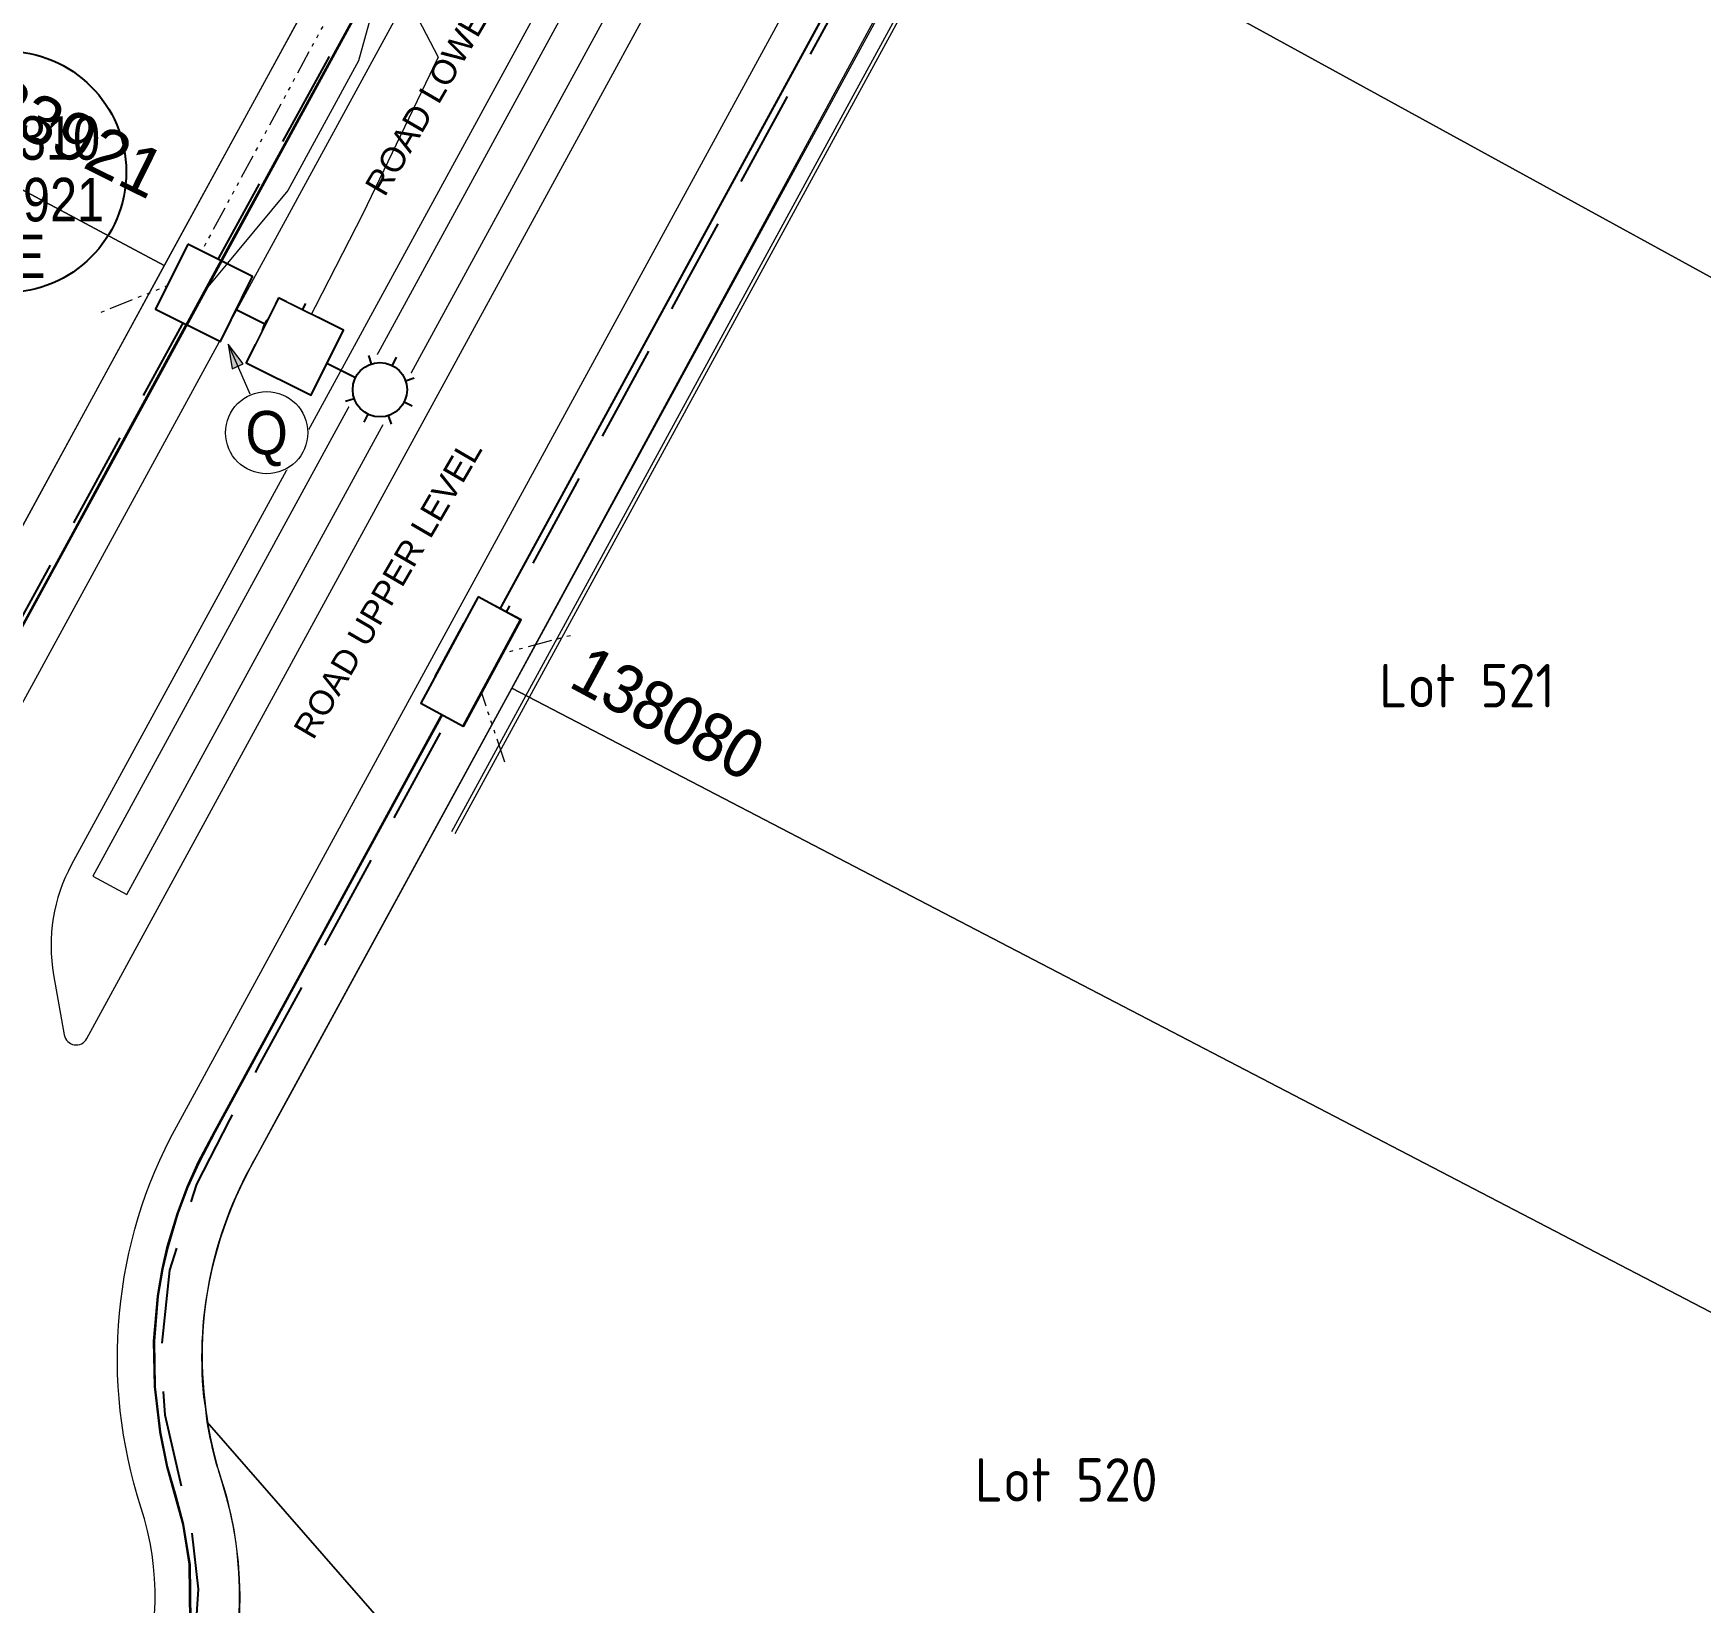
# Model space of a CAD drawing. Header units: metres. Extents: x 279683 to 1215799, y 6210454 to 24863887.
# Drawn here: x 280128.7 to 280197.7, y 6216830.9 to 6216895.8 of the extents above; entities that cross this region are included whole.
import ezdxf
from ezdxf.enums import TextEntityAlignment as Align

# ---------------------------------------------------------------- set-up
doc = ezdxf.new("R2010")
doc.units = ezdxf.units.M
doc.linetypes.add('IE Trench LV', pattern=[6, 4, -2])
doc.linetypes.add('PHANTOM2', pattern=[2.4499999999999997, 1, -0.25, 0.15, -0.25, 0.15, -0.25, 0.15, -0.25])
doc.layers.get('0').update_dxf_attribs({"color": 6})
for name, color, linetype, lineweight in [('_User Miscellaneous1', 11, 'Continuous', 13), ('_User Miscellaneous6', 13, 'Continuous', 13), ('_User Miscellaneous8', 181, 'Continuous', 13), ('_User_LV_Exist', 5, 'Continuous', 25), ('Cadastre Developer_SP_NEW', 92, 'Continuous', 15), ('Services_SP_NEW', 2, 'PHANTOM2', 20)]:
    doc.layers.add(name, color=color, linetype=linetype, lineweight=lineweight)
doc.layers.add('_User Miscellaneous11', color=252, linetype='Continuous', lineweight=13, transparency=0.5)
for name, color, linetype in [('Equip_SP_SL_NEW', 2, 'Continuous'), ('Mains_LV_NEW_R6', 2, 'Continuous'), ('Mains_LV_New_T84', 2, 'Cable x'), ('SupportsUG_SP_LV_NEW', 2, 'Continuous'), ('SupportsUG_SP_LV_SL_NEW', 2, 'Continuous'), ('Trench_SP_NEW', 2, 'Continuous')]:
    doc.layers.add(name, color=color, linetype=linetype)
doc.styles.add('LotNum', font='isocp.shx')
doc.styles.add('SL_LABEL', font='arial.ttf', dxfattribs={"height": 2})
doc.styles.get("Standard").update_dxf_attribs({"font": 'arial.ttf'})
doc.linetypes.add('Cable New UG', pattern='A,5.5,-0.01,["X",Standard,S=1.8,R=0,X=-0,Y=-0.94],-1.7', length=7.21)
doc.linetypes.add('Cable o', pattern='A,3.5,-0.01,["O",Standard,S=1.25,R=0,X=-0,Y=-0.63],-1.36', length=4.87)
doc.linetypes.add('Cable x', pattern='A,4.5,-0.01,["X",Standard,S=1.25,R=0,X=-0,Y=-0.65],-1.2', length=5.71)

# ---------------------------------------------------------------- blocks, each defined once
blk = doc.blocks.new('*U367')
at = {"layer": 'Services_SP_NEW', "flags": 128}
for points in [[(-15.57187122974557, -0.8389556999641561), (-18.57187122974557, 1.661044300035844)], [(16.01197279299786, -0.8389556999641561), (19.01197279299786, 1.661044300035844)], [(-2.499212088532401, -0.8389556999641561), (-15.57187122974557, -0.8389556999641561)], [(2.500787911467599, -0.8389556999641561), (16.01197279299786, -0.8389556999641561)]]:
    blk.add_lwpolyline(points, dxfattribs=at)
blk = doc.blocks.new('*U364')
at = {"layer": 'Services_SP_NEW'}
for points in [[(3.73742366634822, 0.2591230315682811), (6.93742366634822, 3.259123031568281)], [(6.93742366634822, -2.740876968431719), (3.73742366634822, 0.2591230315682811)]]:
    blk.add_lwpolyline(points, dxfattribs=at)
blk = doc.blocks.new('*U250')
at = {"width": 0.9}
blk.add_attdef('ASSET_NUM', text='', height=2, dxfattribs=at).set_placement((4, 2), align=Align.MIDDLE_LEFT)
for tag, p, flags in [('SUBURB', (-1.999999999999998, 1.523386574178241e-15), 1), ('STREETNAME', (-1.799999999999998, 1.437661298237926e-15), 9), ('PARENT', (-1.599999999999999, 1.351936022297611e-15), 9), ('NOTES', (-1.399999999999999, 1.266210746357297e-15), 9), ('LOCATION', (-1.199999999999999, 1.180485470416982e-15), 9), ('LEGEND', (-0.9999999999999987, 1.094760194476667e-15), 9), ('USAGE', (-0.7999999999999987, 1.009034918536353e-15), 9), ('SUPPORT_TYPE', (-0.5999999999999988, 9.233096425960378e-16), 9), ('STATE', (-0.3999999999999986, 8.37584366655723e-16), 9), ('OWNED_BY', (-0.1999999999999986, 7.518590907154083e-16), 9)]:
    blk.add_attdef(tag, p, '', height=0.2, rotation=270, dxfattribs=dict(flags=flags))
blk.add_wipeout([(1.0000000000000013, 2.499999999999999), (0.9999999999999996, -2.500000000000001), (-1.0000000000000004, -2.5), (-0.9999999999999987, 2.5)])
blk.add_lwpolyline([(-0.9999999999999986, 2.5), (-1, -1.25), (-0.999999999999999, 1.25), (-1.000000000000001, -2.5), (0.9999999999999994, -2.5), (1.000000000000002, 2.5)], close=True)
blk = doc.blocks.new('*U357')
h = blk.add_hatch(color=256)
h.dxf.hatch_style = 1
h.paths.add_polyline_path([(-1.428740616908831, 2.649754752726179), (-0.9704537527761007, 2.849687616866591), (-1.599462913123288, 3.666294913061845)])
at = {"flags": 128}
blk.add_lwpolyline([(-1.428740616908831, 2.649754752726179), (-0.9704537527761007, 2.849687616866591), (-1.599462913123288, 3.666294913061845), (-1.428740616908831, 2.649754752726179)], dxfattribs=at)
blk.add_wipeout([(1.071565949253934e-16, 1.75), (-0.021475192000009694, 1.749868228218503), (-0.042947149915096246, 1.7494729327183576), (-0.06441264014737762, 1.7488141730296114), (-0.08586843007298112, 1.7478920483590512), (-0.10731128852886453, 1.7467066975752612), (-0.1287379862994174, 1.7452582991877073), (-0.1501452966027692, 1.7435470713198615), (-0.1715299955767303, 1.7415732716763443), (-0.19288886276429457, 1.7393371975041223), (-0.21421868159862748, 1.7368391855477423), (-0.23551623988746992, 1.7340796119986157), (-0.256778330296882, 1.7310588924383667), (-0.2780017508342565, 1.7277774817762523), (-0.299183305330526, 1.724235874180648), (-0.3203198039214955, 1.7204346030046285), (-0.3414080635282232, 1.7163742407056528), (-0.36244490833638116, 1.7120553987593485), (-0.3834271702745207, 1.707478727567425), (-0.40435168949117284, 1.7026449163597297), (-0.4252153148307103, 1.697554693090452), (-0.44601490430789875, 1.6922088243284916), (-0.46674732558107046, 1.68660811514202), (-0.48740945642384137, 1.6807534089772407), (-0.5079981851953075, 1.6746455875313657), (-0.5285104113086472, 1.6682855706198403), (-0.5489430456980579, 1.6616743160378142), (-0.5692930112839582, 1.6548128194159135), (-0.5895572434363828, 1.6477021140702872), (-0.6097326904365085, 1.6403432708470067), (-0.6298163139362268, 1.6327373979607938), (-0.6498050894157134, 1.6248856408281283), (-0.6696960066389047, 1.6167891818947524), (-0.6894860701068319, 1.6084492404576025), (-0.7091722995087301, 1.5998670724811799), (-0.7287517301708627, 1.591043970408415), (-0.748221413502991, 1.5819812629660266), (-0.7675784174424208, 1.5726803149644208), (-0.7868198268955587, 1.563142527092153), (-0.8059427441769171, 1.5533693357049962), (-0.8249442894454929, 1.5433622126096225), (-0.8438216011384622, 1.5331226648419634), (-0.8625718364021191, 1.5226522344402458), (-0.8811921715200031, 1.5119524982127777), (-0.8996798023381354, 1.5010250675004775), (-0.9180319446873175, 1.489871587934216), (-0.936245834802417, 1.4784937391869892), (-0.954318729738578, 1.4668932347209687), (-0.9722479077843011, 1.4550718215294562), (-0.9900306688713201, 1.4430312798737965), (-1.0076643349812262, 1.4307734230152738), (-1.0251462505487647, 1.4183000969420432), (-1.042473782861755, 1.4056131800911311), (-1.0596443224575662, 1.3927145830655485), (-1.0766552835160939, 1.3796062483465636), (-1.093504104249173, 1.3662901500011682), (-1.110188247286376, 1.352768293384793), (-1.1267052000571318, 1.339042714839306), (-1.1430524751691058, 1.3251154813863506), (-1.1592276107827972, 1.3109886904160568), (-1.1752281709822787, 1.2966644693711817), (-1.1910517461420396, 1.282144975426725), (-1.2066959532898633, 1.26743239516507), (-1.222158436465699, 1.252528944246686), (-1.2374368670764548, 1.237436867076461), (-1.252528944246679, 1.2221584364657065), (-1.2674323951650635, 1.20669595328987), (-1.282144975426719, 1.1910517461420467), (-1.2966644693711746, 1.1752281709822858), (-1.31098869041605, 1.1592276107828043), (-1.3251154813863442, 1.143052475169113), (-1.3390427148392994, 1.12670520005714), (-1.3527682933847858, 1.1101882472863842), (-1.3662901500011617, 1.0935041042491802), (-1.3796062483465579, 1.0766552835161018), (-1.3927145830655427, 1.059644322457574), (-1.405613180091125, 1.0424737828617632), (-1.4183000969420374, 1.0251462505487732), (-1.4307734230152682, 1.007664334981234), (-1.443031279873791, 0.9900306688713272), (-1.455071821529451, 0.9722479077843085), (-1.4668932347209633, 0.9543187297385867), (-1.4784937391869841, 0.936245834802425), (-1.489871587934211, 0.9180319446873257), (-1.5010250675004728, 0.8996798023381434), (-1.5119524982127739, 0.8811921715200111), (-1.5226522344402418, 0.8625718364021271), (-1.5331226648419585, 0.8438216011384707), (-1.543362212609618, 0.8249442894455017), (-1.5533693357049914, 0.8059427441769262), (-1.5631425270921486, 0.7868198268955675), (-1.572680314964416, 0.7675784174424294), (-1.5819812629660228, 0.7482214135029999), (-1.591043970408411, 0.7287517301708712), (-1.5998670724811759, 0.7091722995087384), (-1.608449240457598, 0.6894860701068408), (-1.616789181894749, 0.6696960066389135), (-1.6248856408281245, 0.6498050894157226), (-1.63273739796079, 0.6298163139362352), (-1.6403432708470032, 0.6097326904365179), (-1.6477021140702839, 0.589557243436392), (-1.65481281941591, 0.5692930112839667), (-1.6616743160378116, 0.548943045698068), (-1.6682855706198372, 0.5285104113086572), (-1.6746455875313628, 0.5079981851953166), (-1.680753408977238, 0.48740945642385025), (-1.6866081151420176, 0.46674732558107923), (-1.6922088243284892, 0.44601490430790847), (-1.6975546930904497, 0.42521531483071984), (-1.7026449163597281, 0.40435168949118205), (-1.7074787275674228, 0.38342717027453066), (-1.7120553987593465, 0.362444908336391), (-1.716374240705652, 0.3414080635282324), (-1.7204346030046265, 0.32031980392150494), (-1.7242358741806458, 0.2991833053305353), (-1.7277774817762508, 0.2780017508342656), (-1.7310588924383654, 0.2567783302968918), (-1.734079611998614, 0.23551623988747972), (-1.7368391855477414, 0.21421868159863733), (-1.7393371975041219, 0.1928888627643044), (-1.7415732716763437, 0.1715299955767402), (-1.7435470713198606, 0.15014529660277853), (-1.745258299187707, 0.12873798629942668), (-1.7467066975752605, 0.10731128852887384), (-1.747892048359051, 0.08586843007299061), (-1.7488141730296114, 0.06441264014738701), (-1.7494729327183571, 0.04294714991510595), (-1.749868228218503, 0.021475192000019572), (-1.75, 9.325873406851315e-15), (-1.749868228218503, -0.021475192000000032), (-1.7494729327183574, -0.04294714991508686), (-1.7488141730296118, -0.06441264014736792), (-1.747892048359052, -0.08586843007297151), (-1.7467066975752619, -0.10731128852885519), (-1.7452582991877086, -0.12873798629940802), (-1.7435470713198622, -0.15014529660275988), (-1.7415732716763455, -0.1715299955767211), (-1.7393371975041245, -0.1928888627642853), (-1.736839185547744, -0.21421868159861823), (-1.7340796119986164, -0.23551623988746062), (-1.731058892438368, -0.2567783302968727), (-1.7277774817762541, -0.27800175083424694), (-1.7242358741806494, -0.2991833053305166), (-1.7204346030046305, -0.3203198039214863), (-1.7163742407056555, -0.34140806352821373), (-1.7120553987593503, -0.36244490833637144), (-1.7074787275674272, -0.38342717027451156), (-1.7026449163597328, -0.40435168949116385), (-1.6975546930904546, -0.4252153148307012), (-1.6922088243284943, -0.4460149043078898), (-1.686608115142023, -0.46674732558106147), (-1.6807534089772433, -0.4874094564238325), (-1.6746455875313688, -0.5079981851952984), (-1.6682855706198423, -0.5285104113086381), (-1.6616743160378176, -0.5489430456980493), (-1.6548128194159164, -0.5692930112839494), (-1.6477021140702903, -0.5895572434363743), (-1.64034327084701, -0.6097326904364992), (-1.632737397960797, -0.6298163139362183), (-1.6248856408281316, -0.6498050894157044), (-1.616789181894756, -0.6696960066388962), (-1.6084492404576058, -0.6894860701068235), (-1.5998670724811834, -0.7091722995087211), (-1.591043970408419, -0.7287517301708539), (-1.5819812629660308, -0.748221413502983), (-1.5726803149644248, -0.7675784174424121), (-1.5631425270921577, -0.7868198268955506), (-1.553369335705, -0.8059427441769089), (-1.5433622126096267, -0.8249442894454853), (-1.5331226648419676, -0.8438216011384538), (-1.5226522344402513, -0.8625718364021111), (-1.5119524982127832, -0.8811921715199946), (-1.5010250675004821, -0.8996798023381269), (-1.4898715879342208, -0.9180319446873098), (-1.4784937391869943, -0.9362458348024094), (-1.4668932347209735, -0.9543187297385702), (-1.4550718215294616, -0.9722479077842929), (-1.4430312798738019, -0.9900306688713121), (-1.430773423015279, -1.0076643349812189), (-1.4183000969420483, -1.0251462505487572), (-1.4056131800911364, -1.0424737828617476), (-1.3927145830655543, -1.059644322457559), (-1.379606248346569, -1.0766552835160867), (-1.366290150001174, -1.093504104249165), (-1.352768293384798, -1.1101882472863691), (-1.3390427148393118, -1.126705200057125), (-1.3251154813863568, -1.1430524751690991), (-1.310988690416063, -1.1592276107827901), (-1.2966644693711877, -1.1752281709822716), (-1.2821449754267318, -1.1910517461420325), (-1.2674323951650768, -1.2066959532898567), (-1.2525289442466927, -1.2221584364656923), (-1.2374368670764684, -1.2374368670764477), (-1.2221584364657125, -1.2525289442466727), (-1.2066959532898776, -1.2674323951650575), (-1.1910517461420538, -1.282144975426712), (-1.175228170982293, -1.2966644693711684), (-1.159227610782811, -1.3109886904160444), (-1.1430524751691202, -1.3251154813863382), (-1.1267052000571458, -1.339042714839294), (-1.11018824728639, -1.352768293384781), (-1.093504104249186, -1.3662901500011575), (-1.0766552835161063, -1.3796062483465534), (-1.0596443224575787, -1.3927145830655392), (-1.042473782861767, -1.4056131800911222), (-1.025146250548776, -1.4183000969420352), (-1.0076643349812366, -1.4307734230152662), (-0.9900306688713302, -1.4430312798737894), (-0.9722479077843103, -1.4550718215294496), (-0.9543187297385871, -1.4668932347209624), (-0.9362458348024253, -1.4784937391869835), (-0.9180319446873253, -1.4898715879342115), (-0.8996798023381424, -1.5010250675004735), (-0.8811921715200093, -1.5119524982127748), (-0.8625718364021252, -1.5226522344402431), (-0.8438216011384669, -1.5331226648419602), (-0.8249442894454975, -1.5433622126096203), (-0.8059427441769211, -1.5533693357049938), (-0.7868198268955622, -1.5631425270921517), (-0.7675784174424233, -1.572680314964419), (-0.7482214135029928, -1.5819812629660261), (-0.7287517301708637, -1.5910439704084145), (-0.7091722995087301, -1.599867072481179), (-0.6894860701068315, -1.608449240457602), (-0.6696960066389036, -1.6167891818947528), (-0.6498050894157116, -1.6248856408281287), (-0.6298163139362244, -1.6327373979607946), (-0.6097326904365054, -1.640343270847008), (-0.589557243436379, -1.6477021140702885), (-0.5692930112839533, -1.6548128194159146), (-0.5489430456980526, -1.6616743160378165), (-0.528510411308641, -1.668285570619842), (-0.5079981851953004, -1.6746455875313682), (-0.4874094564238333, -1.6807534089772433), (-0.46674732558106174, -1.6866081151420231), (-0.4460149043078893, -1.6922088243284943), (-0.42521531483070013, -1.6975546930904548), (-0.404351689491162, -1.702644916359733), (-0.38342717027450884, -1.707478727567428), (-0.36244490833636855, -1.7120553987593512), (-0.34140806352820985, -1.716374240705656), (-0.32031980392148135, -1.7204346030046311), (-0.2991833053305111, -1.72423587418065), (-0.2780017508342408, -1.7277774817762548), (-0.2567783302968656, -1.7310588924383694), (-0.23551623988745263, -1.7340796119986175), (-0.21421868159860943, -1.7368391855477445), (-0.1928888627642757, -1.739337197504125), (-0.17152999557671067, -1.7415732716763466), (-0.15014529660274872, -1.7435470713198633), (-0.1287379862993962, -1.745258299187709), (-0.10731128852884247, -1.7467066975752625), (-0.08586843007295826, -1.747892048359053), (-0.064412640147354, -1.7488141730296123), (-0.042947149915071814, -1.749472932718358), (-0.02147519199998447, -1.749868228218503), (2.6101838201302546e-14, -1.75), (0.021475192000036673, -1.7498682282185027), (0.042947149915124, -1.7494729327183565), (0.06441264014740614, -1.7488141730296103), (0.08586843007301037, -1.7478920483590505), (0.1073112885288946, -1.7467066975752594), (0.12873798629944824, -1.745258299187705), (0.15014529660280074, -1.7435470713198589), (0.17152999557676263, -1.7415732716763412), (0.1928888627643276, -1.7393371975041194), (0.21421868159866123, -1.7368391855477383), (0.23551623988750436, -1.7340796119986102), (0.25677833029691727, -1.7310588924383614), (0.27800175083429224, -1.7277774817762466), (0.2991833053305626, -1.7242358741806412), (0.32031980392153264, -1.7204346030046218), (0.34140806352826103, -1.7163742407056461), (0.3624449083364196, -1.7120553987593405), (0.3834271702745599, -1.7074787275674161), (0.40435168949121275, -1.7026449163597213), (0.4252153148307508, -1.6975546930904422), (0.4460149043079401, -1.6922088243284805), (0.4667473255811121, -1.686608115142009), (0.48740945642388367, -1.6807534089772285), (0.5079981851953501, -1.6746455875313533), (0.5285104113086906, -1.6682855706198263), (0.5489430456981024, -1.6616743160377998), (0.5692930112840026, -1.654812819415898), (0.589557243436428, -1.6477021140702708), (0.6097326904365539, -1.64034327084699), (0.6298163139362735, -1.632737397960776), (0.6498050894157603, -1.6248856408281087), (0.6696960066389519, -1.6167891818947329), (0.6894860701068796, -1.6084492404575814), (0.709172299508778, -1.5998670724811581), (0.7287517301709112, -1.5910439704083927), (0.7482214135030401, -1.581981262966004), (0.7675784174424702, -1.5726803149643966), (0.7868198268956088, -1.5631425270921282), (0.8059427441769677, -1.5533693357049696), (0.8249442894455438, -1.5433622126095954), (0.8438216011385129, -1.5331226648419354), (0.8625718364021704, -1.5226522344402174), (0.8811921715200546, -1.5119524982127484), (0.8996798023381869, -1.5010250675004466), (0.9180319446873698, -1.4898715879341835), (0.9362458348024694, -1.4784937391869564), (0.9543187297386309, -1.4668932347209345), (0.972247907784354, -1.4550718215294207), (0.9900306688713731, -1.4430312798737597), (1.007664334981279, -1.430773423015236), (1.025146250548818, -1.418300096942004), (1.042473782861809, -1.4056131800910912), (1.0596443224576197, -1.3927145830655072), (1.0766552835161471, -1.3796062483465215), (1.093504104249227, -1.3662901500011246), (1.1101882472864302, -1.3527682933847482), (1.1267052000571853, -1.3390427148392607), (1.1430524751691598, -1.325115481386304), (1.1592276107828512, -1.3109886904160093), (1.175228170982333, -1.2966644693711329), (1.191051746142093, -1.2821449754266752), (1.2066959532899177, -1.2674323951650188), (1.2221584364657527, -1.2525289442466336), (1.2374368670765084, -1.2374368670764078), (1.252528944246733, -1.222158436465651), (1.267432395165117, -1.2066959532898145), (1.2821449754267724, -1.191051746141989), (1.296664469371228, -1.1752281709822272), (1.3109886904161028, -1.1592276107827444), (1.325115481386397, -1.1430524751690525), (1.3390427148393522, -1.1267052000570765), (1.3527682933848384, -1.1101882472863203), (1.3662901500012135, -1.0935041042491154), (1.3796062483466092, -1.0766552835160352), (1.3927145830655938, -1.059644322457507), (1.405613180091176, -1.0424737828616943), (1.4183000969420878, -1.0251462505487026), (1.4307734230153182, -1.007664334981163), (1.4430312798738398, -0.9900306688712552), (1.4550718215294995, -0.9722479077842356), (1.466893234721012, -0.9543187297385116), (1.478493739187032, -0.936245834802349), (1.4898715879342581, -0.9180319446872485), (1.5010250675005197, -0.8996798023380652), (1.51195249821282, -0.8811921715199311), (1.5226522344402873, -0.8625718364020467), (1.5331226648420035, -0.8438216011383881), (1.5433622126096624, -0.8249442894454178), (1.553369335705035, -0.8059427441768414), (1.5631425270921921, -0.7868198268954818), (1.5726803149644586, -0.7675784174423428), (1.5819812629660648, -0.7482214135029115), (1.5910439704084525, -0.7287517301707815), (1.599867072481216, -0.7091722995086478), (1.6084492404576376, -0.6894860701067489), (1.6167891818947875, -0.6696960066388207), (1.6248856408281618, -0.649805089415628), (1.6327373979608268, -0.6298163139361406), (1.6403432708470391, -0.6097326904364206), (1.6477021140703187, -0.5895572434362939), (1.654812819415944, -0.5692930112838681), (1.6616743160378449, -0.5489430456979671), (1.668285570619869, -0.5285104113085555), (1.674645587531394, -0.5079981851952136), (1.6807534089772682, -0.4874094564237468), (1.6866081151420462, -0.4667473255809753), (1.692208824328517, -0.4460149043078028), (1.6975546930904764, -0.4252153148306128), (1.7026449163597541, -0.4043516894910746), (1.7074787275674475, -0.38342717027442097), (1.7120553987593696, -0.3624449083362804), (1.7163742407056735, -0.34140806352812136), (1.720434603004648, -0.32031980392139303), (1.7242358741806652, -0.2991833053304225), (1.727777481776269, -0.2780017508341519), (1.7310588924383825, -0.2567783302967763), (1.7340796119986295, -0.23551623988736337), (1.7368391855477558, -0.2142186815985201), (1.7393371975041354, -0.19288886276418626), (1.7415732716763552, -0.17152999557662119), (1.743547071319871, -0.15014529660265907), (1.745258299187716, -0.12873798629930633), (1.746706697575268, -0.1073112885287526), (1.7478920483590574, -0.08586843007286804), (1.7488141730296156, -0.064412640147264), (1.7494729327183602, -0.04294714991498205), (1.7498682282185045, -0.02147519199989434), (1.75, 1.1590728377086634e-13), (1.7498682282185016, 0.021475192000126597), (1.749472932718354, 0.04294714991521387), (1.748814173029607, 0.06441264014749581), (1.7478920483590457, 0.0858684300731003), (1.7467066975752534, 0.10731128852898442), (1.7452582991876988, 0.12873798629953814), (1.7435470713198513, 0.15014529660289044), (1.7415732716763326, 0.1715299955768521), (1.7393371975041094, 0.19288886276441675), (1.7368391855477274, 0.21421868159875057), (1.7340796119985982, 0.2355162398875934), (1.7310588924383485, 0.25677833029700636), (1.7277774817762324, 0.2780017508343815), (1.7242358741806254, 0.2991833053306512), (1.7204346030046052, 0.32031980392162085), (1.7163742407056284, 0.3414080635283492), (1.712055398759322, 0.36244490833650733), (1.7074787275673966, 0.3834271702746479), (1.7026449163597002, 0.4043516894913002), (1.6975546930904202, 0.42521531483083796), (1.6922088243284577, 0.4460149043080275), (1.6866081151419845, 0.46674732558119914), (1.680753408977203, 0.4874094564239697), (1.674645587531327, 0.5079981851954365), (1.6682855706197985, 0.5285104113087762), (1.661674316037772, 0.5489430456981879), (1.654812819415868, 0.5692930112840884), (1.6477021140702406, 0.5895572434365128), (1.6403432708469583, 0.6097326904366378), (1.6327373979607436, 0.6298163139363568), (1.6248856408280759, 0.6498050894158443), (1.6167891818946987, 0.6696960066390352), (1.6084492404575461, 0.6894860701069625), (1.5998670724811217, 0.7091722995088601), (1.5910439704083554, 0.7287517301709929), (1.581981262965965, 0.7482214135031215), (1.572680314964357, 0.7675784174425511), (1.5631425270920876, 0.7868198268956892), (1.5533693357049279, 0.805942744177047), (1.5433622126095534, 0.8249442894456234), (1.5331226648418916, 0.8438216011385915), (1.5226522344401732, 0.8625718364022488), (1.511952498212703, 0.8811921715201319), (1.5010250675004004, 0.8996798023382642), (1.4898715879341364, 0.9180319446874456), (1.4784937391869077, 0.9362458348025458), (1.466893234720885, 0.9543187297387066), (1.4550718215293705, 0.9722479077844284), (1.443031279873709, 0.9900306688714471), (1.430773423015184, 1.007664334981353), (1.4183000969419521, 1.0251462505488913), (1.4056131800910374, 1.0424737828618813), (1.3927145830654533, 1.0596443224576921), (1.3796062483464662, 1.076655283516219), (1.3662901500010687, 1.0935041042492974), (1.3527682933846907, 1.1101882472864997), (1.3390427148392026, 1.1267052000572546), (1.3251154813862451, 1.1430524751692284), (1.3109886904159493, 1.159227610782918), (1.2966644693710718, 1.1752281709823995), (1.2821449754266143, 1.1910517461421595), (1.2674323951649566, 1.206695953289982), (1.2525289442465706, 1.2221584364658176), (1.2374368670763443, 1.237436867076572), (1.2221584364655866, 1.2525289442467953), (1.2066959532897492, 1.2674323951651791), (1.1910517461419232, 1.2821449754268333), (1.1752281709821604, 1.2966644693712883), (1.159227610782677, 1.3109886904161625), (1.1430524751689841, 1.3251154813864554), (1.126705200057008, 1.33904271483941), (1.11018824728625, 1.3527682933848952), (1.0935041042490454, 1.3662901500012703), (1.0766552835159646, 1.379606248346665), (1.0596443224574355, 1.3927145830656489), (1.0424737828616224, 1.4056131800912297), (1.0251462505486302, 1.4183000969421409), (1.0076643349810894, 1.4307734230153697), (0.9900306688711813, 1.4430312798738907), (0.9722479077841604, 1.4550718215295504), (0.954318729738436, 1.466893234721061), (0.9362458348022735, 1.4784937391870798), (0.9180319446871721, 1.4898715879343056), (0.8996798023379877, 1.5010250675005663), (0.8811921715198536, 1.5119524982128656), (0.8625718364019683, 1.522652234440332), (0.8438216011383095, 1.5331226648420468), (0.8249442894453389, 1.543362212609705), (0.8059427441767615, 1.553369335705077), (0.7868198268954012, 1.5631425270922321), (0.7675784174422615, 1.5726803149644981), (0.74822141350283, 1.581981262966103), (0.7287517301706998, 1.5910439704084895), (0.7091722995085655, 1.5998670724812518), (0.6894860701066661, 1.6084492404576727), (0.6696960066387374, 1.6167891818948217), (0.6498050894155444, 1.6248856408281949), (0.6298163139360564, 1.6327373979608595), (0.6097326904363363, 1.6403432708470707), (0.5895572434362093, 1.6477021140703494), (0.5692930112837831, 1.654812819415973), (0.5489430456978814, 1.6616743160378729), (0.5285104113084694, 1.6682855706198954), (0.5079981851951278, 1.67464558753142), (0.4874094564236604, 1.680753408977293), (0.46674732558088844, 1.6866081151420707), (0.44601490430771545, 1.6922088243285396), (0.42521531483052544, 1.697554693090499), (0.404351689490987, 1.702644916359774), (0.3834271702743335, 1.7074787275674677), (0.36244490833619253, 1.7120553987593885), (0.3414080635280333, 1.716374240705691), (0.3203198039213044, 1.720434603004664), (0.2991833053303337, 1.724235874180681), (0.278001750834063, 1.7277774817762834), (0.25677833029668745, 1.731058892438396), (0.23551623988727413, 1.7340796119986424), (0.21421868159843072, 1.7368391855477672), (0.19288886276409675, 1.7393371975041445), (0.17152999557653145, 1.7415732716763648), (0.15014529660256928, 1.7435470713198784), (0.12873798629921657, 1.7452582991877232), (0.10731128852866272, 1.7467066975752736), (0.08586843007277839, 1.747892048359061), (0.06441264014717403, 1.7488141730296194), (0.04294714991489177, 1.749472932718363), (0.021475191999804404, 1.7498682282185056)])
blk.add_line((-1.599462913123288, 3.666294913061845), (-0.6997650244914385, 1.604004024464557))
blk.add_circle((0, 0), 1.7)
at = {"width": 0.9}
blk.add_attdef('CODE', text='', height=1.8, dxfattribs=at).set_placement((0, 0), align=Align.MIDDLE_CENTER)
at = {"flags": 1}
blk.add_attdef('Z', (0, 0), '', height=0.2, dxfattribs=at)
blk = doc.blocks.new('*U369')
at = {"width": 0.9, "flags": 8}
blk.add_attdef('ASSET_NUM', text='', height=2, dxfattribs=at).set_placement((4, 2), align=Align.MIDDLE_LEFT)
at = {"flags": 1}
blk.add_attdef('Z', (-2.350910900690395, -1.813241310185048), '', height=0.2, rotation=270, dxfattribs=at)
at = {"flags": 9}
blk.add_attdef('NOTES', text='', height=0.2, rotation=270, dxfattribs=at).set_placement((-2, -1.813241310185048), align=Align.MIDDLE_LEFT)
at = {"ltscale": 10}
blk.add_wipeout([(-1.5, -1.4999999999999996), (-1.4999999999999996, 1.5), (1.4999999999999996, 1.4999999999999991), (1.4999999999999993, -1.5)], dxfattribs=at)
blk.add_lwpolyline([(-1.5, 1.5), (-1.5, -1.5), (1.5, -1.5), (1.5, 1.5)], close=True)
at = {"flags": 9}
for tag, p in [('SUBURB', (-1.8, -1.813241310185049)), ('STREETNAME', (-1.6, -1.813241310185049)), ('LOCATION', (-1.4, -1.813241310185049)), ('LEGEND', (-1.2, -1.813241310185049)), ('USAGE', (-1, -1.813241310185049)), ('STATE', (-0.8000000000000004, -1.813241310185049)), ('OWNED_BY', (-0.6000000000000004, -1.813241310185049)), ('COLUMN_TYPE', (-0.4000000000000004, -1.813241310185049)), ('STREET_CODE', (-0.2000000000000003, -1.813241310185049)), ('STRUCTURE_PLANT_NUMBER', (0.03081449384793411, -1.813241310185049))]:
    blk.add_attdef(tag, text='', height=0.2, rotation=270, dxfattribs=at).set_placement(p, align=Align.MIDDLE_LEFT)
blk = doc.blocks.new('*U362')
for tag, height, rotation, flags, p in [('LANTNUMBER', 0.2, 270, 9, (-1.4, 2.599999999999996)), ('LOUTREACH', 0.2, 270, 9, (-1.4, 2.199999999999996)), ('LOUTREACHVOCAB', 0.2, 270, 9, (-1.4, 1.999999999999996)), ('LRATECODE', 0.2, 270, 9, (-1.4, 1.799999999999995)), ('LREMOVE', 0.2, 270, 9, (-1.4, 1.599999999999995)), ('LREPLACE', 0.2, 270, 9, (-1.4, 1.399999999999995)), ('LTYPEVOCAB', 0.2, 270, 9, (-1.4, 0.9999999999999964)), ('LEGEND', 0.2, 270, 9, (-1.4, 0.7999999999999972)), ('LTYPE', 0.2, 270, 9, (-1.4, 1.199999999999996)), ('SUBURB', 0.2, 270, 9, (-1.4, 0.5999999999999979)), ('STREETNAME', 0.2, 270, 9, (-1.4, 0.3999999999999986)), ('LOCATION', 0.2, 270, 9, (-1.4, 0.1999999999999993)), ('LNEW', 0.2, 270, 9, (-6.400000000000003, 1.17566092718146e-15)), ('LMASTVOCAB', 0.2, 270, 9, (-6.200000000000003, 1.138921523207039e-15)), ('LMAST', 0.2, 270, 9, (-6.000000000000003, 1.102182119232618e-15)), ('LLAMPVOCAB', 0.2, 270, 9, (-5.800000000000002, 1.065442715258198e-15)), ('LLAMP', 0.2, 270, 9, (-5.600000000000002, 1.028703311283777e-15)), ('LEXIST', 0.2, 270, 9, (-5.400000000000002, 9.919639073093565e-16)), ('LCHARGE3PERCENT', 0.2, 270, 9, (-5.200000000000002, 9.552245033349359e-16)), ('LCHARGE3', 0.2, 270, 9, (-5.000000000000002, 9.184850993605152e-16)), ('LCHARGE2PERCENT', 0.2, 270, 9, (-4.800000000000002, 8.817456953860945e-16)), ('LCHARGE2', 0.2, 270, 9, (-4.600000000000001, 8.45006291411674e-16)), ('LCHARGE1PERCENT', 0.2, 270, 9, (-4.400000000000001, 8.082668874372533e-16)), ('LCHARGE1', 0.2, 270, 9, (-4.200000000000001, 7.715274834628326e-16)), ('LCATEGORY', 0.2, 270, 9, (-4.000000000000001, 7.347880794884121e-16)), ('LBRACKETVOCAB', 0.2, 270, 9, (-3.800000000000001, 6.980486755139915e-16)), ('LBRACKET', 0.2, 270, 9, (-3.600000000000001, 6.613092715395708e-16)), ('LKINGHEIGHT', 0.2, 270, 9, (-3.400000000000001, 6.245698675651503e-16)), ('CREPLACE', 0.2, 270, 9, (-3.200000000000001, 5.878304635907296e-16)), ('CREMOVE', 0.2, 270, 9, (-3, 5.51091059616309e-16)), ('CNUMBER', 0.2, 270, 9, (-2.8, 5.143516556418884e-16)), ('CNEW', 0.2, 270, 9, (-2.6, 4.776122516674677e-16)), ('CEXIST', 0.2, 270, 9, (-2.4, 4.408728476930471e-16)), ('USAGE', 0.2, 270, 9, (-2.2, 4.041334437186265e-16)), ('STATE', 0.2, 270, 9, (-2, 3.673940397442059e-16)), ('OWNED_BY', 0.2, 270, 9, (-1.8, 3.306546357697853e-16)), ('ORIENTATION', 0.2, 270, 9, (-1.6, 2.939152317953647e-16)), ('OPERATING_VOLTAGE', 0.2, 270, 9, (-1.4, 2.571758278209441e-16)), ('MAINTAINED_BY', 0.2, 270, 9, (-1.4, -0.6629199449275767)), ('NOTES', 0.2, 270, 9, (-1.4, 0)), ('NO_PHASES', 0.2, 270, 9, (-1.2, 2.204364238465236e-16)), ('LANTERN_TYPE', 0.2, 270, 9, (-1, 1.83697019872103e-16)), ('LANTERN_PURPOSE', 0.2, 270, 9, (-0.8, 1.469576158976824e-16)), ('CONTROL_TYPE', 0.2, 270, 9, (-0.6000000000000001, 1.102182119232618e-16)), ('CONSTRUCTED_VOLTAGE', 0.2, 270, 9, (-0.4, 7.347880794884119e-17)), ('LNUMBER', 1, 333.4750315667989, 8, (5.816591057116606, -4.020854197091849))]:
    blk.add_attdef(tag, text='', height=height, rotation=rotation, dxfattribs=dict(flags=flags)).set_placement(p, align=Align.MIDDLE_LEFT)
for tag, p, height, flags in [('OPERATED_BY', (-1.4, -0.4071683633081271), 0.2, 9), ('Z', (0, 0), 0.001, 1)]:
    blk.add_attdef(tag, p, '', height=height, rotation=270, dxfattribs=dict(flags=flags))
at = {"style": 'SL_LABEL'}
for tag, height, rotation, flags, p in [('STREET_CODE', 0.001, 270, 9, (0.0005000000000000004, -1.224646799147354e-19)), ('ASSET_NUM', 1, 333.4750315667989, 8, (6.709766590017658, -2.231374533215525))]:
    blk.add_attdef(tag, text='', height=height, rotation=rotation, dxfattribs=dict(at, flags=flags)).set_placement(p, align=Align.MIDDLE_LEFT)
blk.add_wipeout([(5.088832796475958, -2.5399679228491676), (4.054296376843906, -3.2090438278838658), (2.8253424741950464, -3.296224533359551), (2.1562665691603553, -2.2616881137275215), (2.0689833759614293, -1.0329395804687893), (3.1036222833167133, -0.36365830604394234), (4.332576185965573, -0.27647760056825565), (5.001652091000278, -1.3110140202003273)])
for p, q in [((0, 0), (2.572377019149878, -1.283939829707061)), ((3.103622283316713, -0.3636583060439418), (3.222456545007624, -0.719331496273967)), ((4.248840980577614, -0.4442413174107542), (4.081370567337153, -0.7797687560334716)), ((5.001652091000279, -1.311014020200327), (4.645978900770277, -1.429848281891232)), ((2.156266569160356, -2.261688113727521), (2.51193975939036, -2.142853852036617)), ((4.585541641010742, -2.288762304220746), (4.921069077305795, -2.45623271629941)), ((3.076548092823467, -2.792933377894334), (2.909077679583007, -3.128460816517051)), ((4.054296376843907, -3.209043827883865), (3.935462115153011, -2.853370637653883))]:
    blk.add_line(p, q)
blk.add_circle((3.57895933008031, -1.786351066963904), 1.125)
blk = doc.blocks.new('*U326')
at = {"ltscale": 0.1}
blk.add_circle((0, 0), 5, dxfattribs=at)
at = {"insert": (0, -2.6), "char_height": 1.8, "attachment_point": 2}
blk.add_mtext('PE', dxfattribs=at)
at = {"width": 0.8}
blk.add_attdef('SNUMBER', text='', height=1.8, dxfattribs=at).set_placement((0, 0.5), align=Align.CENTER)
at = {"flags": 1}
blk.add_attdef('Z', (0, 0), '', height=0.2, dxfattribs=at)
at = {"width": 0.8}
blk.add_attdef('CNUMBER', text='', height=1.8, dxfattribs=at).set_placement((0, -0.25), align=Align.TOP_CENTER)

msp = doc.modelspace()

# ---------------------------------------------------------------- linework, layer by layer
at = {"layer": 'Cadastre Developer_SP_NEW', "flags": 128}
for points in [[(280166.9752398244, 6216902.798519346), (280185.11937943, 6216935.900921732), (280255.9294723268, 6216897.774928985), (280237.4863609014, 6216864.149855432)], [(280096.3579787755, 6216924.232925671), (280141.5614530895, 6216899.875555402), (280134.106861608, 6216886.201667571), (280088.8158005186, 6216910.371101077)], [(280080.6650995049, 6216895.372438178), (280088.8158005186, 6216910.371101077), (280134.106861608, 6216886.201667571), (280125.8376132828, 6216871.033464026)], [(280148.4864261551, 6216868.705449301), (280166.9752398244, 6216902.798519346), (280237.4863609014, 6216864.149855432), (280219.6684146818, 6216831.664569279)]]:
    msp.add_lwpolyline(points, close=True, dxfattribs=at)
msp.add_lwpolyline([(280138.745473882, 6216850.837713436), (280148.4864261551, 6216868.705449301), (280219.6684146818, 6216831.664569279), (280199.6397722149, 6216795.148790537), (280150.4086106008, 6216821.686931764), (280135.8829376419, 6216838.332022671, 0.01705048131255083), (280135.7479981204, 6216839.367520927, -0.159527358507175), (280137.9818961589, 6216849.4370901), (280138.745473882, 6216850.837713436)], format="xyb", dxfattribs=at)
msp.add_lwpolyline([(280135.8829376419, 6216838.332022671), (280150.4086106008, 6216821.686931764), (280199.6397722149, 6216795.148790537), (280175.6619474699, 6216751.432949859), (280129.1476987889, 6216791.368665693), (280124.8743585119, 6216815.935459397, 0.2689859093989523), (280136.463802929, 6216826.305937905, 0.1666615620808771), (280136.2644815688, 6216836.58524322, -0.01588119749397651)], format="xyb", close=True, dxfattribs=at)

# ---------------------------------------------------------------- block references
at = {"layer": 'Equip_SP_SL_NEW'}
msp.add_blockref('*U362', (280135.6982081168, 6216885.069631376), dxfattribs=at)
at = {"layer": 'Services_SP_NEW', "rotation": 331.6591647280266}
msp.add_blockref('*U364', (280143.396970855, 6216871.353842624), dxfattribs=at)

# ---------------------------------------------------------------- texts
at = {"layer": '_User Miscellaneous6', "lineweight": 0, "insert": (280142.3666860941, 6216889.504807573), "char_height": 1, "attachment_point": 1, "rotation": 59.792302329525555}
msp.add_mtext_dynamic_manual_height_columns('ROAD LOWER LEVEL', width=15.13837193016661, gutter_width=1.355151164870398, heights=[0], dxfattribs=at)
at = {"layer": 'Cadastre Developer_SP_NEW', "style": 'LotNum'}
for s, p in [('Lot 521', (280188.0323094273, 6216868.81328283)), ('Lot 520', (280171.4390744417, 6216835.940318166))]:
    msp.add_text(s, height=1.8, dxfattribs=at).set_placement(p, align=Align.MIDDLE_CENTER)

# ---------------------------------------------------------------- next in the draw order: linework, layer by layer
at = {"layer": '_User Miscellaneous6', "lineweight": 13, "ltscale": 0.7, "transparency": 33554559, "flags": 128}
msp.add_lwpolyline([(280087.703643617, 6217020.845006336, 0.1281457424606707), (280088.7317263139, 6217024.746228805, -0.18960806012557), (280090.8907554968, 6217030.190658678), (280100.6900790651, 6217040.661069473, -0.08538124958969677), (280112.5716663345, 6217049.69028592, -0.09947543397501718), (280118.999708358, 6217051.233446264, -0.1313921130319423), (280129.0347415594, 6217048.76999062), (280133.0753706211, 6217046.552013465), (280147.5153664031, 6217038.629922711, -0.4299448898991375), (280174.1962473614, 6216952.425153852), (280111.1919729274, 6216836.856677129, 1.5189993933451), (280133.1425999622, 6216834.814985396, -0.2060339493198115), (280134.6069544978, 6216850.55854735), (280186.4883953796, 6216945.723835169, 0.3389813793096373), (280171.6678209009, 6217039.098701584, 0.03695179919964788), (280164.7303065089, 6217043.828846651), (280159.6864960347, 6217046.457520167, 0.02602356735743135), (280143.3351688192, 6217051.833890808), (280134.8877536809, 6217054.886248762, -0.1941111407769536), (280124.2796901381, 6217066.691773058)], format="xyb", dxfattribs=at)
at = {"layer": 'Trench_SP_NEW', "linetype": 'IE Trench LV', "flags": 128}
msp.add_lwpolyline([(280148.9624627526, 6217035.88038435), (280149.365549464, 6217035.656551754), (280150.0716620703, 6217035.254712034), (280150.7732499384, 6217034.84292472), (280151.1798374569, 6217034.598454081), (280152.0090115739, 6217034.08633475), (280152.770829619, 6217033.599388803), (280153.3002554376, 6217033.251472718), (280155.5883405819, 6217031.653757812), (280157.5955408919, 6217030.11729025), (280159.3445694147, 6217028.665384582), (280161.0684221304, 6217027.120842624), (280163.1863189287, 6217025.050646775), (280164.8126584498, 6217023.314808557), (280166.0890185632, 6217021.85157188), (280167.1865274382, 6217020.513848046), (280169.2977133772, 6217017.701243042), (280170.1944659589, 6217016.395853987), (280171.2369067338, 6217014.780438653), (280172.020805592, 6217013.48682866), (280173.0205671832, 6217011.723056949), (280173.7140001842, 6217010.412903392), (280174.3753755692, 6217009.086003849), (280175.0018942872, 6217007.748407549), (280175.6520804743, 6217006.262811022), (280176.3633590223, 6217004.500246707), (280176.8655821534, 6217003.141921299), (280177.3842594764, 6217001.620540746), (280178.2249378858, 6216998.810354609), (280178.6797123198, 6216997.036141275), (280178.9653745987, 6216995.787768791), (280179.3151849179, 6216994.058058871), (280179.5972874066, 6216992.424324051), (280179.8075500489, 6216990.984550773), (280180.0519650157, 6216988.870777035), (280180.2329629037, 6216986.554282054), (280180.3209944151, 6216984.376642854), (280180.330795475, 6216982.271961862), (280180.2917585353, 6216980.748579791), (280180.1845808267, 6216978.790921628), (280180.0565324751, 6216977.26673937), (280179.8559273498, 6216975.476756676), (280179.5963786614, 6216973.660505336), (280179.3225726359, 6216972.072093408), (280179.0492844279, 6216970.69469363), (280178.6524873819, 6216968.743629137), (280178.1366020484, 6216966.959753535), (280177.4116671223, 6216964.554299833, -0.05394310427208074), (280168.3475429559, 6216945.45719923), (280158.8221404086, 6216927.9852482), (280143.1998143921, 6216898.992740843), (280112.3102053946, 6216842.668600078, 0.01284741124677754), (280108.865698286, 6216836.151934698, 0.09065640227039302), (280107.9279796536, 6216831.112759857, 0.08104599082531809), (280108.6437037538, 6216826.72622023, 0.160088691329429), (280113.7958270553, 6216819.820239416, 0.2135563537790723), (280124.863732371, 6216817.673741573), (280126.3701370883, 6216818.11697375), (280127.3415151003, 6216818.50609002), (280128.8218846221, 6216819.275678871), (280130.3970550171, 6216820.37557592), (280131.8271265498, 6216821.70812111), (280133.38094285, 6216823.72030024), (280134.594489657, 6216826.123477296), (280135.36031814, 6216828.968144819), (280135.5246762147, 6216831.414739291), (280135.247590628, 6216833.880456455), (280134.1400783555, 6216838.619491163), (280133.975404013, 6216841.139761778), (280134.3336072695, 6216844.620103767), (280135.45239639, 6216848.186971101), (280136.8140314788, 6216850.846472073), (280138.0810237505, 6216853.170503915), (280140.5552177276, 6216857.708894334), (280155.6666985406, 6216885.427738706), (280161.3410908763, 6216895.836221856), (280179.3042987645, 6216928.785960366), (280183.3442456454, 6216936.196395819), (280187.370625044, 6216943.581945586), (280189.6331029449, 6216947.881466229), (280190.5037932053, 6216949.709485109), (280191.69798689, 6216952.430307855), (280192.8415089027, 6216955.327502121), (280193.7468181596, 6216957.888023798), (280194.8190846459, 6216961.346643155), (280195.6534533556, 6216964.508777988), (280195.6534533556, 6216964.508777988)], format="xyb", dxfattribs=at)

# ---------------------------------------------------------------- next in the draw order: block references
at = {"layer": 'Services_SP_NEW', "rotation": 61.68243149097687}
msp.add_blockref('*U367', (280141.7032500962, 6216899.799149722), dxfattribs=at)

# ---------------------------------------------------------------- next in the draw order: block references
at = {"layer": 'SupportsUG_SP_LV_NEW', "ltscale": 10, "rotation": 331.6591647280266}
msp.add_blockref('*U250', (280146.8094338386, 6216869.807693603), dxfattribs=at).add_auto_attribs({'ASSET_NUM': '138080'})

# ---------------------------------------------------------------- next in the draw order: linework, layer by layer
at = {"layer": '_User Miscellaneous11', "color": 0}
for points in [[(280151.4161447976, 6217050.973550842), (280151.9864492944, 6217050.870821168), (280153.2454782135, 6217050.644030686, -0.01284926469005075), (280157.4225327827, 6217049.803797584, -0.09331103669272764), (280169.3066483913, 6217044.089869418), (280169.3066483913, 6217044.089869418, -0.2935662819862326), (280197.7397694703, 6216965.996525664, -0.07133768902915502), (280189.5612536537, 6216944.048609857), (280185.6842246537, 6216936.937011858), (280167.4953416537, 6216903.573319857), (280149.7850746537, 6216871.087547857), (280137.6799536125, 6216848.883239767, 0.1120787259381714), (280135.6898506871, 6216841.854103367, 0.08566968728813518), (280136.4718637791, 6216835.894799782, -0.3637328047768075), (280129.009100193, 6216817.429366676)], [(280129.0090996327, 6216817.429367701, -0.04039621507034239), (280126.7139110464, 6216816.43656648, -0.2575362093771775), (280111.9727723271, 6216819.067595849, -0.1768910593271519), (280106.5061432295, 6216828.189457254, -0.08478056633228942), (280106.3987468629, 6216833.407236575, -0.08786280145698681), (280108.1189736537, 6216838.531989858), (280111.6807216537, 6216845.065611857), (280119.2999456536, 6216859.041481857), (280126.9191686537, 6216873.017350857), (280134.5383926537, 6216886.993220857), (280142.1576156537, 6216900.969090858), (280149.7768396537, 6216914.944960857), (280157.319959644, 6216928.781233839), (280171.1233887753, 6216954.100384103, 0.04695288774259659), (280175.66753961, 6216964.691720399, 0.1731061249192082), (280174.8009552714, 6217003.826880039, 0.1894648463178295), (280145.5587308816, 6217035.731285665), (280145.5587308816, 6217035.731285665), (280145.4769183651, 6217035.776084309)]]:
    msp.add_lwpolyline(points, format="xyb", dxfattribs=at)
at = {"layer": '_User Miscellaneous6', "lineweight": 13, "ltscale": 0.7, "transparency": 33554559, "flags": 128}
msp.add_lwpolyline([(280149.958712698, 6217044.529589318, 0.8148085503632159), (280149.5554963694, 6217042.73766494, -0.4390735176942285), (280178.5863924489, 6216950.031775475), (280130.2735797113, 6216861.412388017, 0.1703036216070108), (280129.5272472266, 6216856.838785004), (280129.9679182251, 6216854.355312374, 0.7089582250917807), (280130.8992282845, 6216854.203338766), (280182.0983937514, 6216948.117135339, 0.3595520478678046), (280166.3456025796, 6217036.906761899, 0.05138957878665458), (280155.9254029341, 6217042.635439443), (280149.9587126952, 6217044.529589319)], format="xyb", dxfattribs=at)
msp.add_lwpolyline([(280163.9382927143, 6217034.920488823), (280163.9382927143, 6217034.920488823, -0.3628561702715146), (280179.4643927729, 6216949.553115439), (280131.1515803077, 6216860.93372848), (280132.5563812619, 6216860.16787322), (280180.8691932939, 6216948.787259384, 0.3634774648427673), (280164.924521413, 6217036.091985349)], format="xyb", close=True, dxfattribs=at)
at = {"layer": '_User_LV_Exist', "linetype": 'Cable New UG', "lineweight": 0}
msp.add_line((280183.3369880879, 6216936.854768559), (280146.7906224924, 6216869.818123082), dxfattribs=at)
at = {"layer": '_User_LV_Exist', "linetype": 'Cable New UG', "flags": 128}
msp.add_lwpolyline([(280146.784260107, 6216869.80645262), (280144.5903649671, 6216865.782211685), (280140.3669425931, 6216858.035228299), (280137.6339974587, 6216853.0222131), (280136.1841146678, 6216850.362706924), (280135.5140597093, 6216849.092512515), (280135.0522977799, 6216848.065564481), (280134.6352591343, 6216846.958048574), (280134.2311017224, 6216845.603311536), (280134.0184879492, 6216844.678890312), (280133.8253050559, 6216843.549851057), (280133.6639385895, 6216841.687692664), (280133.7027264682, 6216839.803860447), (280133.9211266077, 6216837.935254352), (280134.2148488397, 6216836.497438775), (280134.5470682512, 6216835.299113992), (280134.8745365556, 6216834.110345711), (280135.1433847143, 6216832.454300151), (280135.1674781941, 6216830.063037621), (280134.6703949694, 6216827.347394572), (280133.5384737629, 6216824.617995559), (280131.7945515965, 6216822.106138724), (280129.7152574718, 6216820.25339084), (280128.0525701416, 6216819.206343153), (280126.3440723549, 6216818.443768273), (280124.1113812879, 6216817.838629262), (280121.304126264, 6216817.62926061), (280119.3371376882, 6216817.833206912), (280116.8902926478, 6216818.512536319), (280115.3875850131, 6216819.194749076), (280112.8780008032, 6216820.912385358)], dxfattribs=at)
at = {"layer": 'Mains_LV_New_T84', "color": 2, "linetype": 'Cable New UG', "flags": 128}
for points in [[(280183.3557994341, 6216936.844339081), (280179.7339240822, 6216930.200768187), (280170.8477724181, 6216913.900986216), (280160.4124440923, 6216894.759564283), (280146.8094338386, 6216869.807693603)], [(280146.8030714532, 6216869.796023142), (280144.6091763133, 6216865.771782206), (280140.3857539393, 6216858.024798821), (280137.6528088049, 6216853.011783622), (280136.202926014, 6216850.352277446), (280135.5328710555, 6216849.082083037), (280135.0711091261, 6216848.055135002), (280134.6540704806, 6216846.947619095), (280134.2499130686, 6216845.592882058), (280134.0372992954, 6216844.668460834), (280133.8441164021, 6216843.539421579), (280133.6827499357, 6216841.677263185), (280133.7215378144, 6216839.793430969), (280133.9399379539, 6216837.924824874), (280134.2336601859, 6216836.487009297), (280134.5658795974, 6216835.288684513), (280134.8933479018, 6216834.099916233), (280135.1621960605, 6216832.443870673), (280135.1862895403, 6216830.052608143), (280134.6892063156, 6216827.336965093), (280133.5572851091, 6216824.607566081), (280131.8133629427, 6216822.095709246), (280129.734068818, 6216820.242961362), (280128.0713814878, 6216819.195913675), (280126.3628837011, 6216818.433338795), (280124.1301926341, 6216817.828199783), (280121.3229376102, 6216817.618831132), (280119.3559490344, 6216817.822777433), (280116.909103994, 6216818.502106841), (280115.4063963593, 6216819.184319598), (280112.8968121494, 6216820.90195588)]]:
    msp.add_lwpolyline(points, dxfattribs=at)

# ---------------------------------------------------------------- next in the draw order: block references
at = {"layer": '_User_LV_Exist', "ltscale": 10, "rotation": 331.6591647280266}
msp.add_blockref('*U250', (280146.7906224924, 6216869.818123082), dxfattribs=at).add_auto_attribs({'ASSET_NUM': '138080'})
at = {"layer": 'SupportsUG_SP_LV_SL_NEW'}
ref = msp.add_blockref('*U369', (280135.7567556461, 6216885.072246411), dxfattribs=dict(at, rotation=333.7268336406984))
ref.add_attrib('ASSET_NUM', '933921', dxfattribs={"layer": '0', "height": 2, "rotation": 333.7268336235384}).set_placement((280125.5433253339, 6216893.937811724), align=Align.MIDDLE_LEFT)

# ---------------------------------------------------------------- next in the draw order: linework, layer by layer
at = {"layer": '_User Miscellaneous8', "linetype": 'Continuous', "ltscale": 0.75}
for points in [[(280146.0132032314, 6216862.770598877), (280173.6796194128, 6216913.518838489), (280196.1480763807, 6216954.885427384), (280200.9440033734, 6216977.400742631)], [(280146.1449033196, 6216862.698799944), (280173.8113753197, 6216913.447141944), (280196.2902584487, 6216954.832926404), (280201.0907120511, 6216977.369492609)]]:
    msp.add_lwpolyline(points, dxfattribs=at)
at = {"layer": 'Mains_LV_NEW_R6', "color": 2, "linetype": 'Cable New UG', "lineweight": 0, "flags": 128}
msp.add_lwpolyline([(280143.3225152934, 6216898.927519692), (280142.1449534748, 6216894.678361105), (280139.2165090113, 6216889.306742618), (280135.6982081168, 6216885.069631376)], dxfattribs=at)
at = {"layer": 'Mains_LV_New_T84', "color": 2, "linetype": 'Cable New UG', "flags": 128}
msp.add_lwpolyline([(280112.5312361849, 6216842.447280387), (280121.3833636428, 6216858.684740328), (280123.1303495778, 6216861.889220178), (280127.4009352485, 6216869.722715259), (280130.266428201, 6216874.978861824), (280131.9175152211, 6216878.007435015), (280133.2584267278, 6216880.467056219), (280136.6797167139, 6216886.74269594), (280140.1806542924, 6216893.164433232), (280143.3225152934, 6216898.927519692)], dxfattribs=at)

# ---------------------------------------------------------------- next in the draw order: block references
at = {"layer": '_User_LV_Exist', "linetype": 'ByBlock', "lineweight": -2}
msp.add_blockref('*U326', (280127.5351097539, 6216890.080680487), dxfattribs=at).add_auto_attribs({'SNUMBER': 'L270310', 'CNUMBER': 'C933921'})

# ---------------------------------------------------------------- next in the draw order: block references
at = {"layer": '_User_LV_Exist'}
msp.add_blockref('*U362', (280139.4519204922, 6216882.848054837), dxfattribs=at)

# ---------------------------------------------------------------- next in the draw order: linework, layer by layer
at = {"layer": '_User_LV_Exist', "linetype": 'Cable New UG', "flags": 128}
msp.add_lwpolyline([(280112.5124248387, 6216842.457709866), (280121.3645522966, 6216858.695169806), (280123.1115382316, 6216861.899649656), (280127.3821239023, 6216869.733144737), (280130.2476168548, 6216874.989291302), (280131.8987038749, 6216878.017864494), (280133.2396153816, 6216880.477485697), (280136.6609053677, 6216886.753125418), (280140.1618429462, 6216893.17486271), (280143.3037039472, 6216898.93794917)], dxfattribs=at)
at = {"layer": '_User_LV_Exist', "linetype": 'Cable o', "lineweight": 0, "flags": 128}
msp.add_lwpolyline([(280143.3037039472, 6216898.93794917), (280145.4425967835, 6216894.821000613), (280142.3218948563, 6216888.34632877), (280139.5104680216, 6216882.850669872)], dxfattribs=at)

# ---------------------------------------------------------------- next in the draw order: block references
at = {"layer": '_User_LV_Exist', "rotation": 333.7268336406984}
msp.add_blockref('*U369', (280139.5104680216, 6216882.850669872), dxfattribs=at)

# ---------------------------------------------------------------- next in the draw order: block references
at = {"layer": '_User Miscellaneous1'}
msp.add_blockref('*U357', (280138.3452849581, 6216879.28297916), dxfattribs=at).add_auto_attribs({'CODE': 'Q'})

# ---------------------------------------------------------------- next in the draw order: texts
at = {"layer": '_User Miscellaneous6', "lineweight": 0, "insert": (280139.4101752688, 6216867.028739567), "char_height": 1, "attachment_point": 1, "rotation": 59.792302329525555}
msp.add_mtext_dynamic_manual_height_columns('ROAD UPPER LEVEL', width=15.13837193016661, gutter_width=1.355151164870398, heights=[0], dxfattribs=at)

doc.saveas('drawing.dxf')
